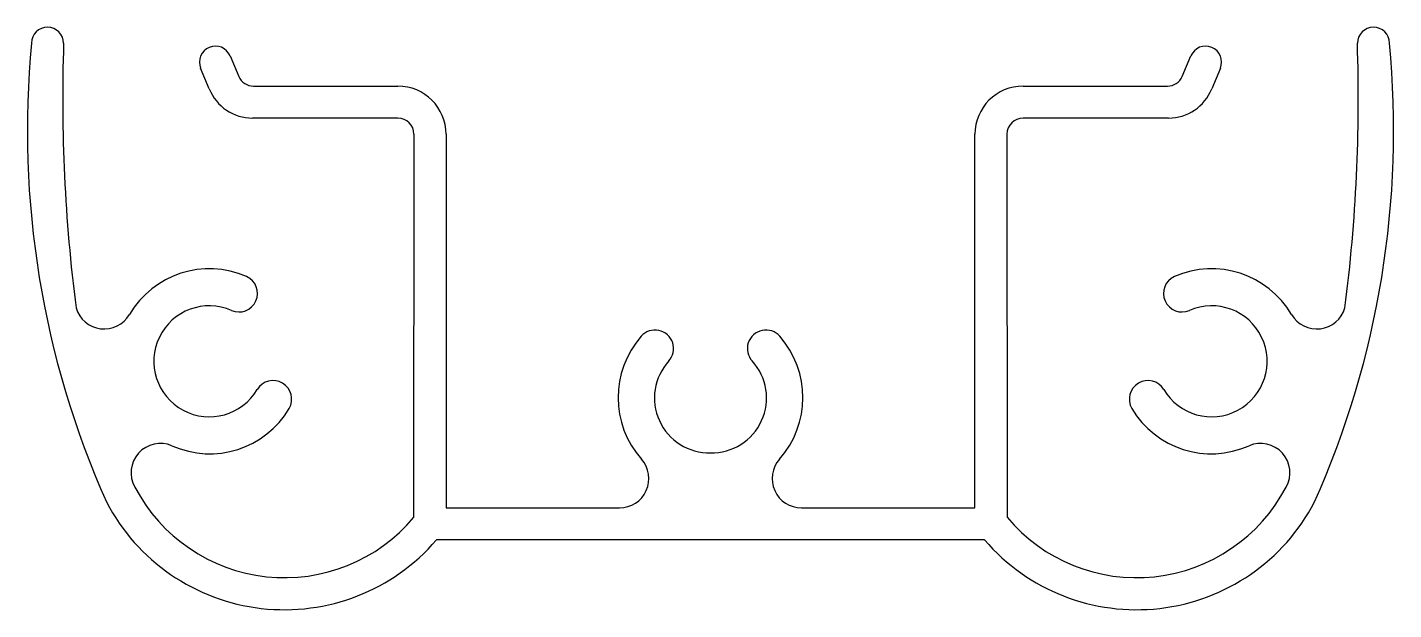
# Model space of a CAD drawing. Extents: x 1574.1 to 1629.4, y 1695.2 to 1718.8.
import ezdxf

# ---------------------------------------------------------------- set-up
doc = ezdxf.new("R2010")
doc.units = 0
doc.layers.get('0').update_dxf_attribs({"linetype": 'CONTINUOUS'})

msp = doc.modelspace()

# ---------------------------------------------------------------- linework, layer by layer
at = {"color": 0}
for p, q in [((1582.335, 1717.619), (1582.682, 1716.789)), ((1620.869, 1716.789), (1621.216, 1717.619)), ((1581.488, 1716.282), (1581.138, 1717.12)), ((1622.413, 1717.12), (1622.063, 1716.282)), ((1583.284, 1716.401), (1589.124, 1716.396)), ((1614.427, 1716.396), (1620.267, 1716.401)), ((1589.124, 1715.101), (1583.237, 1715.101)), ((1620.314, 1715.101), (1614.427, 1715.101)), ((1589.774, 1698.931), (1589.775, 1714.448)), ((1591.074, 1714.446), (1591.075, 1699.307)), ((1612.476, 1699.307), (1612.477, 1714.446)), ((1613.776, 1714.448), (1613.777, 1698.931)), ((1591.075, 1699.307), (1598.097, 1699.307)), ((1605.454, 1699.307), (1612.476, 1699.307)), ((1601.775, 1698.007), (1590.683, 1698.007)), ((1612.868, 1698.007), (1601.775, 1698.007))]:
    msp.add_line(p, q, dxfattribs=at)
for centre, radius, start, end in [((1574.942, 1718.13), 0.651, 0.1644, 179.4569), ((1628.609, 1718.13), 0.651, 0.5431, 179.8356), ((1611.182, 1714.612), 37.058, 174.544, 203.9853), ((1641.678, 1715.874), 66.124, 178.04372, 187.35615), ((1581.737, 1717.37), 0.648, 22.6357, 202.6357), ((1621.814, 1717.37), 0.648, 337.3643, 157.3643), ((1592.369, 1714.612), 37.058, 336.0147, 5.456), ((1561.873, 1715.874), 66.124, 352.64385, 1.95628), ((1583.264, 1717.032), 0.631, 202.6684, 271.7881), ((1620.286, 1717.032), 0.631, 268.2119, 337.3316), ((1583.237, 1716.987), 1.886, 201.9547, 270), ((1589.122, 1714.444), 1.952, 0.054, 89.946), ((1614.428, 1714.444), 1.952, 90.054, 179.946), ((1620.314, 1716.987), 1.886, 270, 338.0453), ((1589.121, 1714.448), 0.653, 359.9982, 89.7558), ((1614.429, 1714.448), 0.653, 90.2442, 180.0018), ((1581.496, 1705.239), 3.756, 66.4237, 149.5818), ((1622.055, 1705.239), 3.756, 30.4182, 113.5763), ((1582.689, 1707.996), 0.751, 246.3655, 65.7095), ((1620.862, 1707.996), 0.751, 114.2905, 293.6345), ((1577.236, 1707.746), 1.187, 196.5454, 329.328), ((1581.491, 1705.247), 2.248, 66.4905, 329.5129), ((1622.06, 1705.247), 2.248, 210.4871, 113.5095), ((1626.315, 1707.746), 1.187, 210.672, 343.4546), ((1601.8, 1703.777), 3.765, 138.7615, 221.5698), ((1599.533, 1705.764), 0.75, 317.6404, 138.7615), ((1604.017, 1705.764), 0.75, 41.2385, 222.3596), ((1601.75, 1703.777), 3.765, 318.4302, 41.2385), ((1601.733, 1703.759), 2.226, 137.6404, 271.0592), ((1601.818, 1703.759), 2.226, 268.9408, 42.3596), ((1584.07, 1703.714), 0.753, 330.003, 148.4965), ((1619.481, 1703.714), 0.753, 31.5035, 209.997), ((1581.5, 1705.242), 3.743, 246.0112, 329.4053), ((1622.051, 1705.242), 3.743, 210.5947, 293.9888), ((1579.509, 1700.733), 1.186, 66.6778, 209.4326), ((1624.042, 1700.733), 1.186, 330.5674, 113.3222), ((1598.097, 1700.492), 1.185, 270.0006, 41.5698), ((1605.454, 1700.492), 1.185, 138.4302, 269.9994), ((1584.532, 1703.312), 6.832, 207.5673, 320.1114), ((1619.019, 1703.312), 6.832, 219.8886, 332.4327), ((1584.525, 1703.303), 8.122, 207.5369, 319.3013), ((1619.026, 1703.303), 8.122, 220.6987, 332.4631)]:
    msp.add_arc(centre, radius, start, end, dxfattribs=at)

doc.saveas('drawing.dxf')
